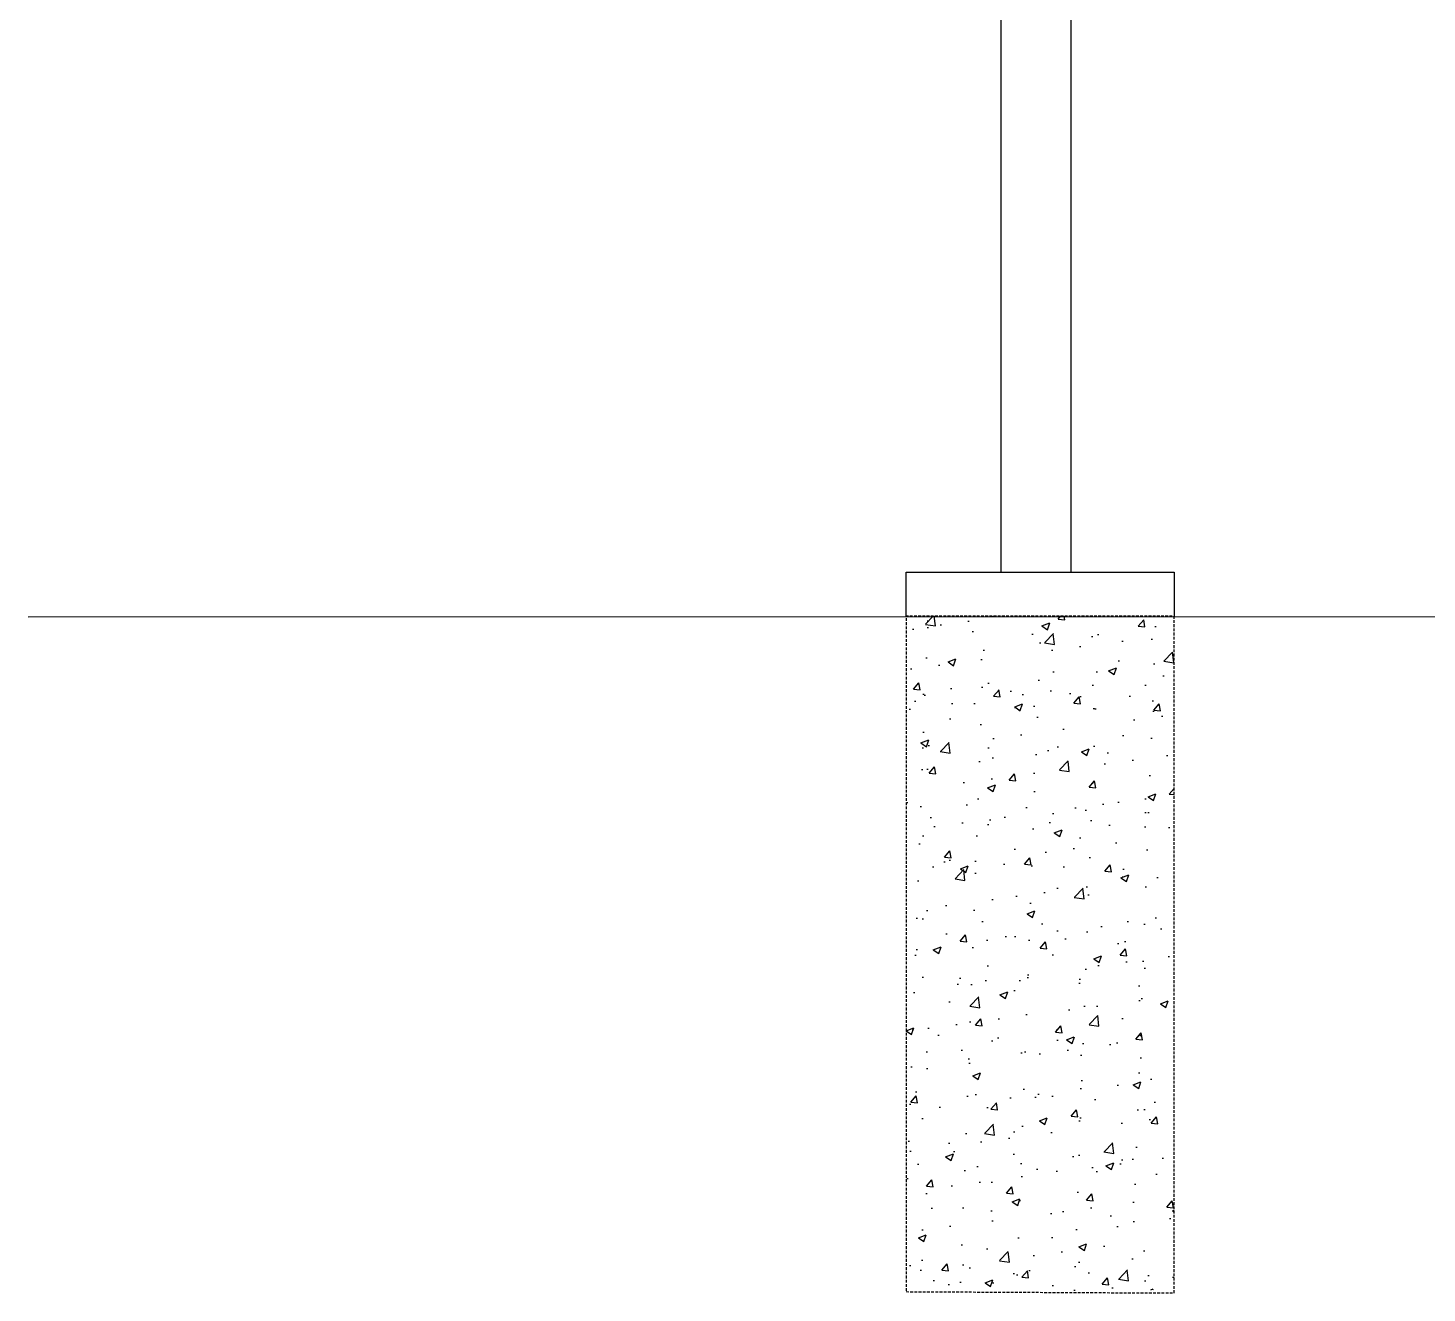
# Model space of a CAD drawing. Header units: inches. Extents: x -12627 to 89034, y -36671 to 6536.
# Drawn here: x 2025.3 to 2150.6, y -4668.1 to -4554.9 of the extents above; entities that cross this region are included whole.
import ezdxf

# ---------------------------------------------------------------- set-up
doc = ezdxf.new("R2010")
doc.units = ezdxf.units.IN
doc.header["$MEASUREMENT"] = 0
doc.set_wipeout_variables(frame=1)
doc.linetypes.add('HIDDEN', pattern=[0.375, 0.25, -0.125])
doc.layers.add('07 (E) Equipment', color=1, linetype='Continuous')

msp = doc.modelspace()

# ---------------------------------------------------------------- hatches: boundary and pattern name
at = {"layer": '07 (E) Equipment', "true_color": 0xbec8ca}
h = msp.add_hatch(dxfattribs=at)
h.set_pattern_fill('AR-CONC', color=9)
h.set_pattern_definition([(50, (4076.2345, 56734.0394), (7.1726018, -0.62752135), [0.75, -8.25]), (355, (4076.2345, 56734.039), (-1.3875133, 7.5219213), [0.6, -6.6]), (100.451444, (4076.832, 56733.987), (5.7850885, 6.8943999), [0.6374019, -7.0114211]), (46.1842, (4076.2345, 56736.039), (10.6724133, -1.6551928), [1.125, -12.375]), (96.635635, (4077.124, 56735.901), (9.3466195, 9.741186), [0.9561034, -10.5171376]), (351.184164, (4076.235, 56736.039), (9.3466195, 9.741186), [0.9, -9.9]), (21, (4077.2345, 56735.5394), (5.9690705, -4.0261889), [0.75, -8.25]), (326, (4077.2345, 56735.539), (2.4331533, 7.25150045), [0.6, -6.6]), (71.451445, (4077.732, 56735.204), (8.4022238, 3.2253115), [0.6374019, -7.0114211]), (37.5, (4076.2345, 56734.0394), (0.12159855, 3.32893854), [0, -6.52, 0, -6.7, 0, -6.625]), (7.5, (4076.2345, 56734.0394), (2.63069537, 3.94411712), [0, -3.82, 0, -6.37, 0, -2.525]), (327.5, (4074.0045, 56734.0394), (5.33822436, -0.22554872), [0, -2.5, 0, -7.8, 0, -10.35]), (317.5, (4073.0045, 56734.0394), (5.8318617, 1.00104982), [0, -3.25, 0, -5.18, 0, -7.35])])
h.paths.add_polyline_path([(2127.96, -4607.54), (2103.96, -4607.54), (2103.96, -4668.01), (2127.96, -4667.82)])

# ---------------------------------------------------------------- linework, layer by layer
at = {"layer": '07 (E) Equipment', "flags": 128}
msp.add_lwpolyline([(2025.33, -4607.59), (2192.81, -4607.56)], dxfattribs=at)
at = {"layer": '07 (E) Equipment', "linetype": 'HIDDEN', "flags": 128}
msp.add_lwpolyline([(2103.96, -4668.01), (2127.96, -4668.13), (2127.96, -4607.54), (2103.96, -4607.54)], close=True, dxfattribs=at)

# ---------------------------------------------------------------- wipeouts: each hides what was drawn before it
msp.add_wipeout([(2112.49, -4603.59), (2118.73, -4603.59), (2118.68, -4283.42), (2112.09, -4283.42)]).dxf.layer = '07 (E) Equipment'

# ---------------------------------------------------------------- next in the draw order: linework, layer by layer
at = {"layer": '07 (E) Equipment'}
for points in [[(2112.49, -4603.59), (2112.49, -4507.64), (2112.09, -4283.42)], [(2118.68, -4283.42), (2118.68, -4436.62), (2118.73, -4483.6), (2118.73, -4603.59)], [(2103.96, -4607.54), (2103.96, -4603.59), (2127.96, -4603.59), (2127.96, -4607.54)]]:
    msp.add_lwpolyline(points, dxfattribs=at)

doc.saveas('drawing.dxf')
